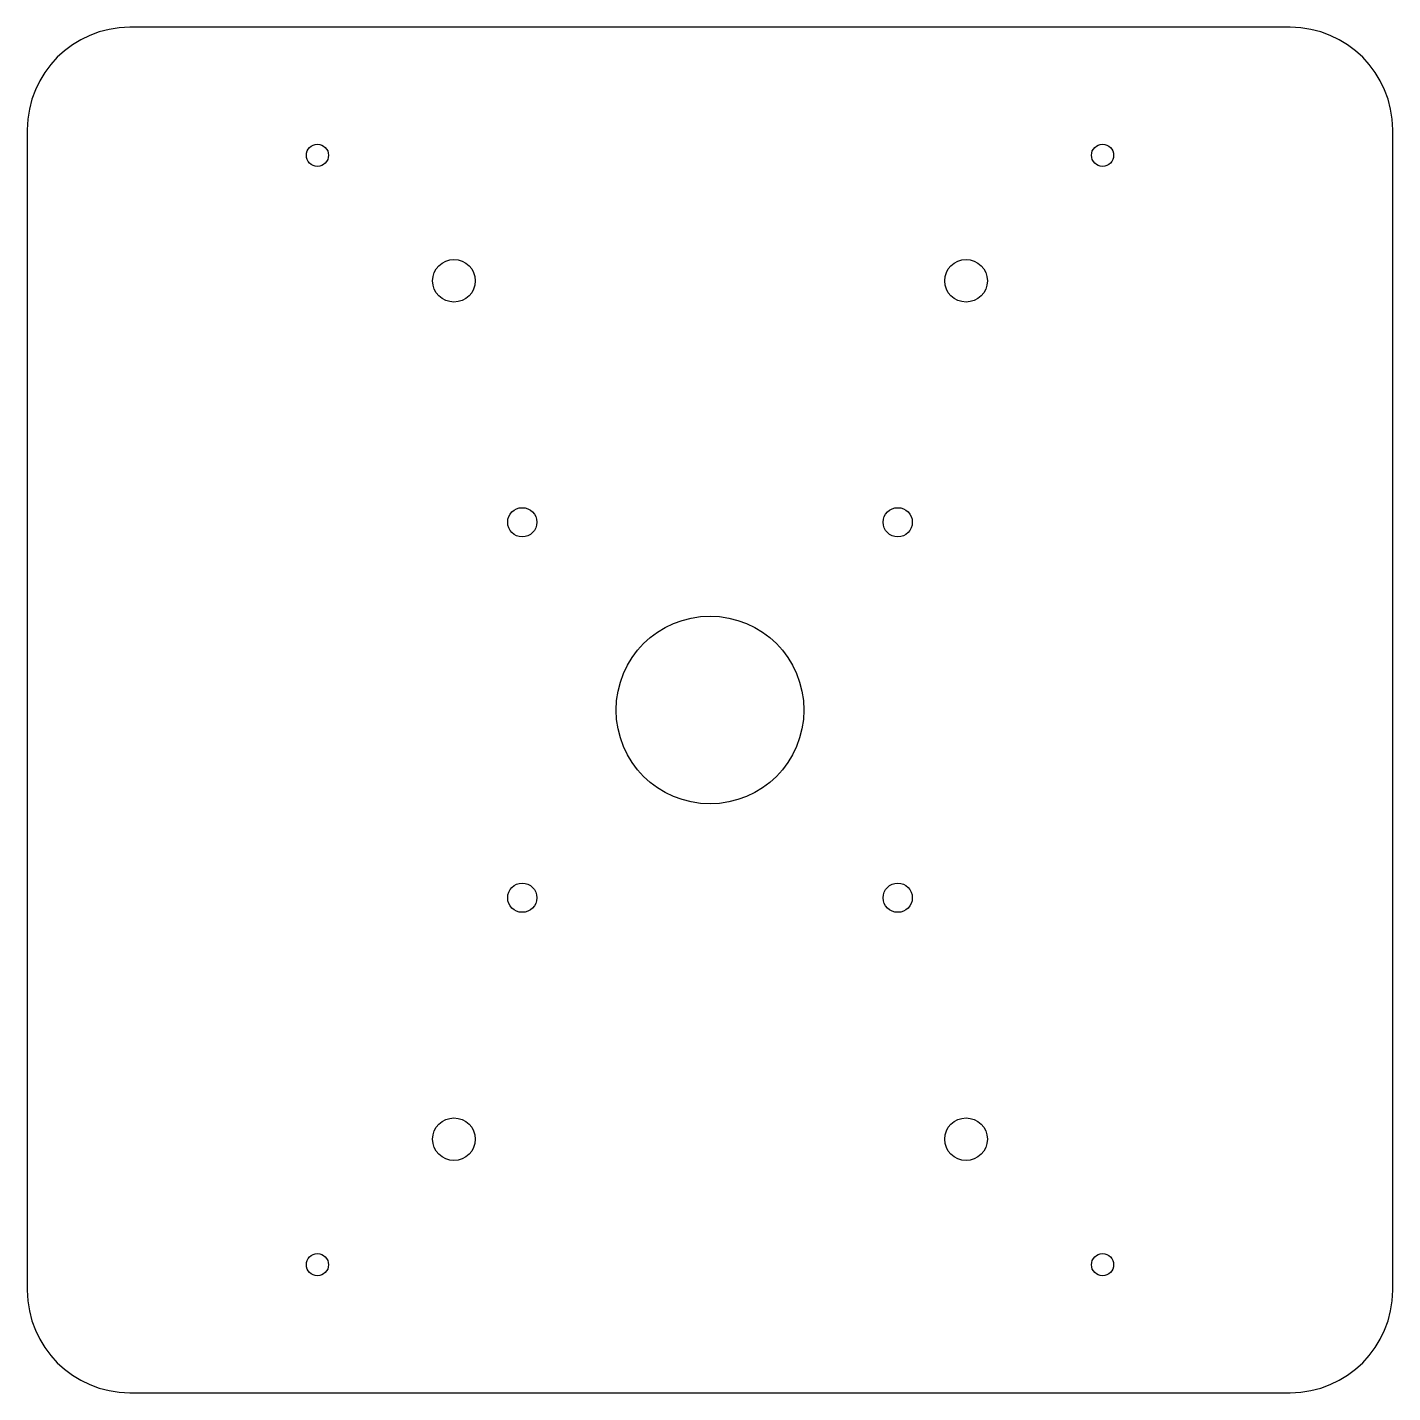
# Model space of a CAD drawing. Header units: millimetres. Extents: x -80 to 80, y -80 to 80.
import ezdxf

# ---------------------------------------------------------------- set-up
doc = ezdxf.new("R2010")
doc.units = ezdxf.units.MM
doc.layers.get('0').update_dxf_attribs({"linetype": 'CONTINUOUS'})

msp = doc.modelspace()

# ---------------------------------------------------------------- linework, layer by layer
at = {"linetype": 'CONTINUOUS'}
for p, q in [((68, 80), (-68, 80)), ((-80, 68), (-80, -68)), ((80, -68), (80, 68)), ((-68, -80), (68, -80))]:
    msp.add_line(p, q, dxfattribs=at)
for centre, radius in [((-46, 65), 1.3), ((46, 65), 1.3), ((-30, 50.3), 2.5), ((30, 50.3), 2.5), ((-22, 22), 1.71), ((22, 22), 1.71), ((0, 0), 11), ((-22, -22), 1.71), ((22, -22), 1.71), ((-30, -50.3), 2.5), ((30, -50.3), 2.5), ((-46, -65), 1.3), ((46, -65), 1.3)]:
    msp.add_circle(centre, radius, dxfattribs=at)
for centre, start, end in [((-68, 68), 90, 180), ((68, 68), 0, 90), ((-68, -68), 180, 270), ((68, -68), 270, 360)]:
    msp.add_arc(centre, 12, start, end, dxfattribs=at)

doc.saveas('drawing.dxf')
